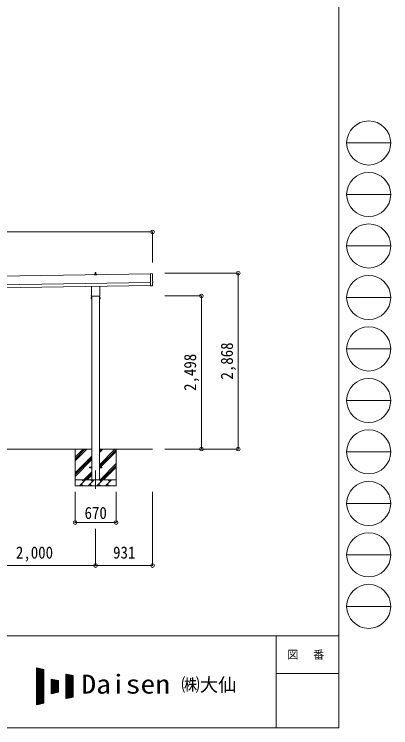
# Model space of a CAD drawing. Units: millimetres at full size, sheet at 1:60. Extents: x -16864 to 16864, y -11640 to 11640.
# Drawn here: x 10720 to 16864, y -11640 to 0 of the extents above; entities that cross this region are included whole.
import ezdxf
from ezdxf.enums import TextEntityAlignment as Align

# ---------------------------------------------------------------- set-up
doc = ezdxf.new("R2010")
doc.units = ezdxf.units.MM
doc.header["$LTSCALE"] = 60
doc.header["$PDMODE"] = 32
doc.header["$PDSIZE"] = 60
doc.linetypes.add('CHAIN1', pattern=[8, 5, -1, 1, -1])
for name, color, linetype, lineweight in [('0-1_Defpoints', 7, 'CHAIN1', 9), ('0-2_TEXT1', 4, 'Continuous', 9), ('0-3_SHAPE', 7, 'Continuous', 9), ('0-8_TABLE1', 6, 'Continuous', 9), ('F-0', 7, 'Continuous', 9)]:
    doc.layers.add(name, color=color, linetype=linetype, lineweight=lineweight)
doc.styles.add('ＭＳ ゴシック', font='')
doc.styles.get('ＭＳ ゴシック').set_extended_font_data('MS Gothic')

msp = doc.modelspace()

# ---------------------------------------------------------------- linework, layer by layer
at = {"layer": '0-1_Defpoints'}
msp.add_line((12047.05, -7443.97), (12047.05, -7792.97), dxfattribs=at)
at = {"layer": '0-2_TEXT1'}
for p, q in [((12942.74, -4236.92), (6732.12, -4325.64)), ((12029.11, -4252.36), (12029.11, -4244.65)), ((12065.61, -4252.36), (12029.11, -4252.36)), ((12029.49, -4243.86), (12065.23, -4243.86)), ((12029.88, -4243.67), (12036.6, -4242.04)), ((12036.98, -4241.86), (12057.74, -4241.86)), ((12037.36, -4241.07), (12037.36, -4236.86)), ((12038.36, -4236.86), (12056.36, -4236.86)), ((12041.36, -4236.86), (12042.09, -4213.34)), ((12043.09, -4212.36), (12051.64, -4212.36)), ((12052.64, -4213.34), (12053.36, -4236.86)), ((12057.36, -4241.07), (12057.36, -4236.86)), ((12064.85, -4243.67), (12058.13, -4242.04)), ((12065.61, -4252.36), (12065.61, -4244.65)), ((12942.67, -4231.83), (12945.51, -4430.67)), ((12974.34, -4233.03), (12942.67, -4231.83)), ((6734.12, -4465.62), (12944.74, -4376.9)), ((6734.83, -4515.62), (12945.45, -4426.9)), ((11978.75, -4586.35), (11978.75, -4440.71)), ((12115.35, -4438.75), (12115.35, -4586.35)), ((12963.72, -4429.5), (12945.51, -4430.67)), ((12964.39, -4430.12), (12963.72, -4429.5)), ((12965.14, -4430.38), (12972.05, -4429.92)), ((11973.05, -4624.62), (11973.81, -4623.3)), ((11973.05, -4624.62), (11973.05, -4641.62)), ((11973.05, -4641.62), (11973.81, -4642.93)), ((11980.05, -4628.21), (11973.81, -4628.21)), ((11980.05, -4638.03), (11973.81, -4638.03)), ((11980.05, -4642.93), (11973.81, -4642.93)), ((11977.05, -4595.12), (11977.05, -4589.62)), ((12114.99, -4598.62), (11979.12, -4598.62)), ((11982.55, -4642.32), (11980.05, -4642.32)), ((11984.55, -4598.62), (11984.55, -7593.97)), ((12109.55, -7593.97), (12109.55, -4598.62)), ((12111.55, -4642.32), (12114.05, -4642.32)), ((12114.05, -4628.21), (12120.3, -4628.21)), ((12114.05, -4638.03), (12120.3, -4638.03)), ((12114.05, -4642.93), (12120.3, -4642.93)), ((12117.05, -4589.62), (12117.05, -4595.12)), ((12121.05, -4624.62), (12120.3, -4623.3)), ((12121.05, -4641.62), (12120.3, -4642.93)), ((12121.05, -4624.62), (12121.05, -4641.62)), ((11947.05, -7389.47), (11984.55, -7389.47)), ((11947.05, -7398.47), (11947.05, -7389.47)), ((11947.05, -7389.47), (11984.55, -7389.47)), ((11947.05, -7398.47), (11947.05, -7389.47)), ((11947.05, -7398.47), (11984.55, -7398.47)), ((11947.05, -7398.47), (11984.55, -7398.47)), ((12109.55, -7389.47), (12147.05, -7389.47)), ((12109.55, -7389.47), (12147.05, -7389.47)), ((12109.55, -7398.47), (12147.05, -7398.47)), ((12109.55, -7398.47), (12147.05, -7398.47)), ((12147.05, -7398.47), (12147.05, -7389.47)), ((12147.05, -7398.47), (12147.05, -7389.47))]:
    msp.add_line(p, q, dxfattribs=at)
for points in [[(12974.85, -4426.89), (12974.17, -4379.87), (12974.78, -4379.86)], [(11980.05, -4642.93), (11980.05, -4623.3), (11973.81, -4623.3)], [(11980.05, -4642.32), (11980.05, -4623.92), (11982.55, -4623.92)], [(12114.05, -4642.32), (12114.05, -4623.92), (12111.55, -4623.92)], [(12114.05, -4642.93), (12114.05, -4623.3), (12120.3, -4623.3)]]:
    msp.add_lwpolyline(points, dxfattribs=at)
for points in [[(11982.55, -4643.62), (11982.55, -4622.62), (11984.55, -4622.62), (11984.55, -4643.62)], [(12111.55, -4643.62), (12111.55, -4622.62), (12109.55, -4622.62), (12109.55, -4643.62)]]:
    msp.add_lwpolyline(points, close=True, dxfattribs=at)
for centre, radius, start, end in [((12030.11, -4244.65), 1, 103.62699, 180), ((12036.36, -4241.07), 1, 283.62699, 0), ((12041.45, -4237.49), 4.13, 90, 171.17633), ((12038.36, -4237.86), 1, 90, 180), ((12043.09, -4213.36), 1, 90, 178.60509), ((12050.7, -4236.86), 4.83, 133.60282, 180), ((12044.03, -4236.86), 4.83, 0, 46.39718), ((12051.64, -4213.36), 1, 1.39491, 90), ((12053.28, -4237.49), 4.13, 8.82367, 90), ((12056.36, -4237.86), 1, 0, 90), ((12058.36, -4241.07), 1, 180, 256.37301), ((12064.61, -4244.65), 1, 0, 76.37301), ((12965.07, -4429.39), 1, 227.3164, 273.81435), ((11977.4, -4625.76), 4.34, 145.61575, 214.38425), ((11989.3, -4633.12), 16.24, 162.41205, 197.58795), ((11977.4, -4640.48), 4.34, 145.61575, 214.38425), ((11981.05, -4589.62), 4, 125.09963, 180), ((11981.05, -4595.12), 4, 180, 194.47751), ((11981.05, -4595.12), 4, 194.47751, 241.04498), ((12113.05, -4595.12), 4, 298.95502, 345.52249), ((12113.05, -4589.62), 4, 0, 54.90037), ((12113.05, -4595.12), 4, 345.52249, 0), ((12104.81, -4633.12), 16.24, 342.41205, 17.58795), ((12116.71, -4625.76), 4.34, 325.61575, 34.38425), ((12116.71, -4640.48), 4.34, 325.61575, 34.38425)]:
    msp.add_arc(centre, radius, start, end, dxfattribs=at)
for centre, major_axis, ratio, start_param, end_param in [((12974.14, -4236.02), (3, -0.04), 0.99863, 6.26838895, 7.80162176), ((17740.52, -4238.37), (-4762.89, -68.04), 0.99863, 6.26840604, 6.29770427), ((12974.71, -4375.46), (4.41, -0.06), 0.99863, 4.71238898, 6.29767781), ((12971.84, -4426.93), (2.21, -2.04), 0.9974, 5.52523108, 7.04113953)]:
    msp.add_ellipse(centre, major_axis=major_axis, ratio=ratio, start_param=start_param, end_param=end_param, dxfattribs=at)
at = {"layer": '0-3_SHAPE'}
for p, q in [((11984.55, -7093.97), (10109.55, -7093.97)), ((11712.05, -7093.97), (11712.05, -7693.97)), ((11712.05, -7227.46), (11845.54, -7093.97)), ((11712.05, -7255.74), (11873.82, -7093.97)), ((11712.05, -7284.03), (11902.11, -7093.97)), ((12975.05, -7093.97), (12109.55, -7093.97)), ((12109.55, -7122.8), (12138.38, -7093.97)), ((12109.55, -7151.08), (12166.66, -7093.97)), ((12109.55, -7349.07), (12362.05, -7096.57)), ((12382.05, -7093.97), (12382.05, -7693.97)), ((11712.05, -7482.02), (11984.55, -7209.52)), ((12109.55, -7377.36), (12382.05, -7104.86)), ((12109.55, -7405.64), (12382.05, -7133.14)), ((11712.05, -7510.3), (11984.55, -7237.8)), ((11712.05, -7538.58), (11984.55, -7266.08)), ((12119.21, -7593.97), (12382.05, -7331.13)), ((12147.5, -7593.97), (12382.05, -7359.42)), ((12175.78, -7593.97), (12382.05, -7387.7)), ((11854.65, -7593.97), (11984.55, -7464.07)), ((11882.94, -7593.97), (11984.55, -7492.36)), ((11911.22, -7593.97), (11984.55, -7520.64)), ((11712.05, -7593.97), (12382.05, -7593.97)), ((11784.92, -7693.97), (11884.92, -7593.97)), ((11813.48, -7665.42), (11842.03, -7693.97)), ((11856.37, -7622.53), (11827.82, -7593.97)), ((11926.34, -7693.97), (12026.34, -7593.97)), ((11954.9, -7665.42), (11983.45, -7693.97)), ((11997.79, -7622.53), (11969.24, -7593.97)), ((12067.77, -7693.97), (12167.77, -7593.97)), ((12096.32, -7665.42), (12124.87, -7693.97)), ((12139.21, -7622.53), (12110.66, -7593.97)), ((12209.19, -7693.97), (12309.19, -7593.97)), ((12237.74, -7665.42), (12266.29, -7693.97)), ((12280.63, -7622.53), (12252.08, -7593.97)), ((12382.05, -7693.97), (11712.05, -7693.97))]:
    msp.add_line(p, q, dxfattribs=at)
at = {"layer": '0-8_TABLE1'}
for p, q in [((12978.05, -3551.34), (1119.05, -3551.34)), ((12978.05, -3551.34), (12978.05, -4051.34)), ((14375.05, -4225.87), (13175.05, -4225.87)), ((14375.05, -7093.97), (14375.05, -4225.87)), ((13775.05, -4596.12), (13175.05, -4596.12)), ((13775.05, -4596.12), (13775.05, -7093.97)), ((14375.05, -7093.97), (13175.05, -7093.97)), ((11712.05, -8292.97), (11712.05, -7792.97)), ((12382.05, -8292.97), (12382.05, -7792.97)), ((12978.05, -8994.97), (12978.05, -7792.97)), ((11712.05, -8292.97), (12382.05, -8292.97)), ((12047.05, -8994.97), (12047.05, -8394.97)), ((12047.05, -8994.97), (10047.05, -8994.97)), ((12978.05, -8994.97), (12047.05, -8994.97))]:
    msp.add_line(p, q, dxfattribs=at)
for p in [(12978.05, -3551.34), (14375.05, -4225.87), (13775.05, -4596.12), (13775.05, -7093.97), (14375.05, -7093.97), (11712.05, -8292.97), (12382.05, -8292.97), (12047.05, -8994.97), (12978.05, -8994.97)]:
    msp.add_point(p, dxfattribs=at)
at = {"layer": 'F-0', "color": 5, "lineweight": 5}
for p, q in [((16015.88, 11640), (16015.88, -11640)), ((-16864.12, -10140), (16015.88, -10140)), ((14995.88, -10140), (14995.88, -11640)), ((14995.88, -10755), (16015.88, -10755)), ((-16864.12, -11640), (16015.88, -11640))]:
    msp.add_line(p, q, dxfattribs=at)
at = {"layer": 'F-0', "color": 4}
for p, q in [((16144.11, -2100), (16864.12, -2100)), ((16144.11, -2940), (16864.12, -2940)), ((16144.11, -3780), (16864.12, -3780)), ((16144.11, -4620), (16864.12, -4620)), ((16144.11, -5460), (16864.12, -5460)), ((16144.11, -6300), (16864.12, -6300)), ((16144.11, -7140), (16864.12, -7140)), ((16144.11, -7980), (16864.12, -7980)), ((16144.11, -8820), (16864.12, -8820)), ((16144.11, -9660), (16864.12, -9660))]:
    msp.add_line(p, q, dxfattribs=at)
at = {"layer": 'F-0'}
for p, q in [((11082.29, -10665.2), (11202.29, -10690.2)), ((11082.29, -10665.2), (11082.29, -11265.2)), ((11082.29, -10670.85), (11109.39, -10670.85)), ((11082.29, -10676.85), (11138.19, -10676.85)), ((11082.29, -10682.85), (11166.99, -10682.85)), ((11082.29, -10688.85), (11195.79, -10688.85)), ((11082.29, -10694.85), (11202.29, -10694.85)), ((11082.29, -10700.85), (11202.29, -10700.85)), ((11082.29, -10706.85), (11202.29, -10706.85)), ((11085.85, -11264.46), (11085.85, -10665.94)), ((11091.85, -11263.21), (11091.85, -10667.19)), ((11097.85, -11261.96), (11097.85, -10668.44)), ((11103.85, -11260.71), (11103.85, -10669.69)), ((11109.85, -11259.46), (11109.85, -10670.94)), ((11115.85, -11258.21), (11115.85, -10672.19)), ((11121.85, -11256.96), (11121.85, -10673.44)), ((11127.85, -11255.71), (11127.85, -10674.69)), ((11133.85, -11254.46), (11133.85, -10675.94)), ((11139.85, -11253.21), (11139.85, -10677.19)), ((11145.85, -11251.96), (11145.85, -10678.44)), ((11151.85, -11250.71), (11151.85, -10679.69)), ((11157.85, -11249.46), (11157.85, -10680.94)), ((11163.85, -11248.21), (11163.85, -10682.19)), ((11169.85, -11246.96), (11169.85, -10683.44)), ((11175.85, -11245.71), (11175.85, -10684.69)), ((11181.85, -11244.46), (11181.85, -10685.94)), ((11187.85, -11243.21), (11187.85, -10687.19)), ((11193.85, -11241.96), (11193.85, -10688.44)), ((11199.85, -11240.71), (11199.85, -10689.69)), ((11202.29, -10690.2), (11202.29, -11240.2)), ((11082.29, -10712.85), (11202.29, -10712.85)), ((11082.29, -10718.85), (11202.29, -10718.85)), ((11082.29, -10724.85), (11202.29, -10724.85)), ((11082.29, -10730.85), (11202.29, -10730.85)), ((11082.29, -10736.85), (11202.29, -10736.85)), ((11082.29, -10742.85), (11202.29, -10742.85)), ((11082.29, -10748.85), (11202.29, -10748.85)), ((11082.29, -10754.85), (11202.29, -10754.85)), ((11082.29, -10760.85), (11202.29, -10760.85)), ((11082.29, -10766.85), (11202.29, -10766.85)), ((11082.29, -10772.85), (11202.29, -10772.85)), ((11082.29, -10778.85), (11202.29, -10778.85)), ((11082.29, -10784.85), (11202.29, -10784.85)), ((11082.29, -10790.85), (11202.29, -10790.85)), ((11082.29, -10796.85), (11202.29, -10796.85)), ((11082.29, -10802.85), (11202.29, -10802.85)), ((11082.29, -10808.85), (11202.29, -10808.85)), ((11082.29, -10814.85), (11202.29, -10814.85)), ((11082.29, -10820.85), (11202.29, -10820.85)), ((11562.29, -10765.2), (11682.29, -10790.2)), ((11562.29, -10765.2), (11562.29, -11165.2)), ((11562.29, -10766.85), (11570.19, -10766.85)), ((11562.29, -10772.85), (11598.99, -10772.85)), ((11562.29, -10778.85), (11627.79, -10778.85)), ((11562.29, -10784.85), (11656.59, -10784.85)), ((11562.29, -10790.85), (11682.29, -10790.85)), ((11562.29, -10796.85), (11682.29, -10796.85)), ((11562.29, -10802.85), (11682.29, -10802.85)), ((11562.29, -10808.85), (11682.29, -10808.85)), ((11562.29, -10814.85), (11682.29, -10814.85)), ((11562.29, -10820.85), (11682.29, -10820.85)), ((11565.85, -11164.46), (11565.85, -10765.94)), ((11571.85, -11163.21), (11571.85, -10767.19)), ((11577.85, -11161.96), (11577.85, -10768.44)), ((11583.85, -11160.71), (11583.85, -10769.69)), ((11589.85, -11159.46), (11589.85, -10770.94)), ((11595.85, -11158.21), (11595.85, -10772.19)), ((11601.85, -11156.96), (11601.85, -10773.44)), ((11607.85, -11155.71), (11607.85, -10774.69)), ((11613.85, -11154.46), (11613.85, -10775.94)), ((11619.85, -11153.21), (11619.85, -10777.19)), ((11625.85, -11151.96), (11625.85, -10778.44)), ((11631.85, -11150.71), (11631.85, -10779.69)), ((11637.85, -11149.46), (11637.85, -10780.94)), ((11643.85, -11148.21), (11643.85, -10782.19)), ((11649.85, -11146.96), (11649.85, -10783.44)), ((11655.85, -11145.71), (11655.85, -10784.69)), ((11661.85, -11144.46), (11661.85, -10785.94)), ((11667.85, -11143.21), (11667.85, -10787.19)), ((11673.85, -11141.96), (11673.85, -10788.44)), ((11679.85, -11140.71), (11679.85, -10789.69)), ((11682.29, -10790.2), (11682.29, -11140.2)), ((11082.29, -10826.85), (11202.29, -10826.85)), ((11082.29, -10832.85), (11202.29, -10832.85)), ((11082.29, -10838.85), (11202.29, -10838.85)), ((11082.29, -10844.85), (11202.29, -10844.85)), ((11082.29, -10850.85), (11202.29, -10850.85)), ((11082.29, -10856.85), (11202.29, -10856.85)), ((11082.29, -10862.85), (11202.29, -10862.85)), ((11082.29, -10868.85), (11202.29, -10868.85)), ((11082.29, -10874.85), (11202.29, -10874.85)), ((11082.29, -10880.85), (11202.29, -10880.85)), ((11082.29, -10886.85), (11202.29, -10886.85)), ((11082.29, -10892.85), (11202.29, -10892.85)), ((11082.29, -10898.85), (11202.29, -10898.85)), ((11082.29, -10904.85), (11202.29, -10904.85)), ((11082.29, -10910.85), (11202.29, -10910.85)), ((11082.29, -10916.85), (11202.29, -10916.85)), ((11082.29, -10922.85), (11202.29, -10922.85)), ((11082.29, -10928.85), (11202.29, -10928.85)), ((11082.29, -10934.85), (11202.29, -10934.85)), ((11082.29, -10940.85), (11202.29, -10940.85)), ((11322.29, -10845.2), (11442.29, -10870.2)), ((11322.29, -10845.2), (11322.29, -11085.2)), ((11322.29, -10850.85), (11349.39, -10850.85)), ((11322.29, -10856.85), (11378.19, -10856.85)), ((11322.29, -10862.85), (11406.99, -10862.85)), ((11322.29, -10868.85), (11435.79, -10868.85)), ((11322.29, -10874.85), (11442.29, -10874.85)), ((11322.29, -10880.85), (11442.29, -10880.85)), ((11322.29, -10886.85), (11442.29, -10886.85)), ((11322.29, -10892.85), (11442.29, -10892.85)), ((11322.29, -10898.85), (11442.29, -10898.85)), ((11322.29, -10904.85), (11442.29, -10904.85)), ((11322.29, -10910.85), (11442.29, -10910.85)), ((11322.29, -10916.85), (11442.29, -10916.85)), ((11322.29, -10922.85), (11442.29, -10922.85)), ((11322.29, -10928.85), (11442.29, -10928.85)), ((11322.29, -10934.85), (11442.29, -10934.85)), ((11322.29, -10940.85), (11442.29, -10940.85)), ((11325.85, -11084.46), (11325.85, -10845.94)), ((11331.85, -11083.21), (11331.85, -10847.19)), ((11337.85, -11081.96), (11337.85, -10848.44)), ((11343.85, -11080.71), (11343.85, -10849.69)), ((11349.85, -11079.46), (11349.85, -10850.94)), ((11355.85, -11078.21), (11355.85, -10852.19)), ((11361.85, -11076.96), (11361.85, -10853.44)), ((11367.85, -11075.71), (11367.85, -10854.69)), ((11373.85, -11074.46), (11373.85, -10855.94)), ((11379.85, -11073.21), (11379.85, -10857.19)), ((11385.85, -11071.96), (11385.85, -10858.44)), ((11391.85, -11070.71), (11391.85, -10859.69)), ((11397.85, -11069.46), (11397.85, -10860.94)), ((11403.85, -11068.21), (11403.85, -10862.19)), ((11409.85, -11066.96), (11409.85, -10863.44)), ((11415.85, -11065.71), (11415.85, -10864.69)), ((11421.85, -11064.46), (11421.85, -10865.94)), ((11427.85, -11063.21), (11427.85, -10867.19)), ((11433.85, -11061.96), (11433.85, -10868.44)), ((11439.85, -11060.71), (11439.85, -10869.69)), ((11442.29, -10870.2), (11442.29, -11060.2)), ((11562.29, -10826.85), (11682.29, -10826.85)), ((11562.29, -10832.85), (11682.29, -10832.85)), ((11562.29, -10838.85), (11682.29, -10838.85)), ((11562.29, -10844.85), (11682.29, -10844.85)), ((11562.29, -10850.85), (11682.29, -10850.85)), ((11562.29, -10856.85), (11682.29, -10856.85)), ((11562.29, -10862.85), (11682.29, -10862.85)), ((11562.29, -10868.85), (11682.29, -10868.85)), ((11562.29, -10874.85), (11682.29, -10874.85)), ((11562.29, -10880.85), (11682.29, -10880.85)), ((11562.29, -10886.85), (11682.29, -10886.85)), ((11562.29, -10892.85), (11682.29, -10892.85)), ((11562.29, -10898.85), (11682.29, -10898.85)), ((11562.29, -10904.85), (11682.29, -10904.85)), ((11562.29, -10910.85), (11682.29, -10910.85)), ((11562.29, -10916.85), (11682.29, -10916.85)), ((11562.29, -10922.85), (11682.29, -10922.85)), ((11562.29, -10928.85), (11682.29, -10928.85)), ((11562.29, -10934.85), (11682.29, -10934.85)), ((11562.29, -10940.85), (11682.29, -10940.85)), ((11082.29, -10946.85), (11202.29, -10946.85)), ((11082.29, -10952.85), (11202.29, -10952.85)), ((11082.29, -10958.85), (11202.29, -10958.85)), ((11082.29, -10964.85), (11202.29, -10964.85)), ((11082.29, -10970.85), (11202.29, -10970.85)), ((11082.29, -10976.85), (11202.29, -10976.85)), ((11082.29, -10982.85), (11202.29, -10982.85)), ((11082.29, -10988.85), (11202.29, -10988.85)), ((11082.29, -10994.85), (11202.29, -10994.85)), ((11082.29, -11000.85), (11202.29, -11000.85)), ((11082.29, -11006.85), (11202.29, -11006.85)), ((11082.29, -11012.85), (11202.29, -11012.85)), ((11082.29, -11018.85), (11202.29, -11018.85)), ((11082.29, -11024.85), (11202.29, -11024.85)), ((11082.29, -11030.85), (11202.29, -11030.85)), ((11082.29, -11036.85), (11202.29, -11036.85)), ((11082.29, -11042.85), (11202.29, -11042.85)), ((11082.29, -11048.85), (11202.29, -11048.85)), ((11082.29, -11054.85), (11202.29, -11054.85)), ((11322.29, -10946.85), (11442.29, -10946.85)), ((11322.29, -10952.85), (11442.29, -10952.85)), ((11322.29, -10958.85), (11442.29, -10958.85)), ((11322.29, -10964.85), (11442.29, -10964.85)), ((11322.29, -10970.85), (11442.29, -10970.85)), ((11322.29, -10976.85), (11442.29, -10976.85)), ((11322.29, -10982.85), (11442.29, -10982.85)), ((11322.29, -10988.85), (11442.29, -10988.85)), ((11322.29, -10994.85), (11442.29, -10994.85)), ((11322.29, -11000.85), (11442.29, -11000.85)), ((11322.29, -11006.85), (11442.29, -11006.85)), ((11322.29, -11012.85), (11442.29, -11012.85)), ((11322.29, -11018.85), (11442.29, -11018.85)), ((11322.29, -11024.85), (11442.29, -11024.85)), ((11322.29, -11030.85), (11442.29, -11030.85)), ((11322.29, -11036.85), (11442.29, -11036.85)), ((11322.29, -11042.85), (11442.29, -11042.85)), ((11322.29, -11048.85), (11442.29, -11048.85)), ((11322.29, -11054.85), (11442.29, -11054.85)), ((11562.29, -10946.85), (11682.29, -10946.85)), ((11562.29, -10952.85), (11682.29, -10952.85)), ((11562.29, -10958.85), (11682.29, -10958.85)), ((11562.29, -10964.85), (11682.29, -10964.85)), ((11562.29, -10970.85), (11682.29, -10970.85)), ((11562.29, -10976.85), (11682.29, -10976.85)), ((11562.29, -10982.85), (11682.29, -10982.85)), ((11562.29, -10988.85), (11682.29, -10988.85)), ((11562.29, -10994.85), (11682.29, -10994.85)), ((11562.29, -11000.85), (11682.29, -11000.85)), ((11562.29, -11006.85), (11682.29, -11006.85)), ((11562.29, -11012.85), (11682.29, -11012.85)), ((11562.29, -11018.85), (11682.29, -11018.85)), ((11562.29, -11024.85), (11682.29, -11024.85)), ((11562.29, -11030.85), (11682.29, -11030.85)), ((11562.29, -11036.85), (11682.29, -11036.85)), ((11562.29, -11042.85), (11682.29, -11042.85)), ((11562.29, -11048.85), (11682.29, -11048.85)), ((11562.29, -11054.85), (11682.29, -11054.85)), ((11082.29, -11060.85), (11202.29, -11060.85)), ((11082.29, -11066.85), (11202.29, -11066.85)), ((11082.29, -11072.85), (11202.29, -11072.85)), ((11082.29, -11078.85), (11202.29, -11078.85)), ((11082.29, -11084.85), (11202.29, -11084.85)), ((11082.29, -11090.85), (11202.29, -11090.85)), ((11082.29, -11096.85), (11202.29, -11096.85)), ((11082.29, -11102.85), (11202.29, -11102.85)), ((11082.29, -11108.85), (11202.29, -11108.85)), ((11082.29, -11114.85), (11202.29, -11114.85)), ((11082.29, -11120.85), (11202.29, -11120.85)), ((11082.29, -11126.85), (11202.29, -11126.85)), ((11082.29, -11132.85), (11202.29, -11132.85)), ((11082.29, -11138.85), (11202.29, -11138.85)), ((11082.29, -11144.85), (11202.29, -11144.85)), ((11082.29, -11150.85), (11202.29, -11150.85)), ((11082.29, -11156.85), (11202.29, -11156.85)), ((11082.29, -11162.85), (11202.29, -11162.85)), ((11082.29, -11168.85), (11202.29, -11168.85)), ((11322.29, -11085.2), (11442.29, -11060.2)), ((11322.29, -11060.85), (11439.19, -11060.85)), ((11322.29, -11066.85), (11410.39, -11066.85)), ((11322.29, -11072.85), (11381.59, -11072.85)), ((11322.29, -11078.85), (11352.79, -11078.85)), ((11322.29, -11084.85), (11323.99, -11084.85)), ((11562.29, -11060.85), (11682.29, -11060.85)), ((11562.29, -11066.85), (11682.29, -11066.85)), ((11562.29, -11072.85), (11682.29, -11072.85)), ((11562.29, -11078.85), (11682.29, -11078.85)), ((11562.29, -11084.85), (11682.29, -11084.85)), ((11562.29, -11090.85), (11682.29, -11090.85)), ((11562.29, -11096.85), (11682.29, -11096.85)), ((11562.29, -11102.85), (11682.29, -11102.85)), ((11562.29, -11108.85), (11682.29, -11108.85)), ((11562.29, -11114.85), (11682.29, -11114.85)), ((11562.29, -11120.85), (11682.29, -11120.85)), ((11562.29, -11126.85), (11682.29, -11126.85)), ((11562.29, -11132.85), (11682.29, -11132.85)), ((11562.29, -11138.85), (11682.29, -11138.85)), ((11682.29, -11140.2), (11562.29, -11165.2)), ((11562.29, -11144.85), (11659.99, -11144.85)), ((11562.29, -11150.85), (11631.19, -11150.85)), ((11562.29, -11156.85), (11602.39, -11156.85)), ((11562.29, -11162.85), (11573.59, -11162.85)), ((11082.29, -11174.85), (11202.29, -11174.85)), ((11082.29, -11180.85), (11202.29, -11180.85)), ((11082.29, -11186.85), (11202.29, -11186.85)), ((11082.29, -11192.85), (11202.29, -11192.85)), ((11082.29, -11198.85), (11202.29, -11198.85)), ((11082.29, -11204.85), (11202.29, -11204.85)), ((11082.29, -11210.85), (11202.29, -11210.85)), ((11082.29, -11216.85), (11202.29, -11216.85)), ((11082.29, -11222.85), (11202.29, -11222.85)), ((11082.29, -11228.85), (11202.29, -11228.85)), ((11082.29, -11234.85), (11202.29, -11234.85)), ((11202.29, -11240.2), (11082.29, -11265.2)), ((11082.29, -11240.85), (11199.19, -11240.85)), ((11082.29, -11246.85), (11170.39, -11246.85)), ((11082.29, -11252.85), (11141.59, -11252.85)), ((11082.29, -11258.85), (11112.79, -11258.85)), ((11082.29, -11264.85), (11083.99, -11264.85))]:
    msp.add_line(p, q, dxfattribs=at)
at = {"layer": 'F-0', "color": 4}
for centre in [(16504.11, -2100), (16504.11, -2940), (16504.11, -3780), (16504.11, -4620), (16504.11, -5460), (16504.11, -6300), (16504.11, -7140), (16504.11, -7980), (16504.11, -8820), (16504.11, -9660)]:
    msp.add_circle(centre, 360, dxfattribs=at)

# ---------------------------------------------------------------- texts
at = {"layer": '0-8_TABLE1', "color": 7, "style": 'ＭＳ ゴシック', "width": 0.9}
for s, p in [('2,868', (14347.55, -5959.92)), ('2,498', (13747.55, -6145.05))]:
    msp.add_text(s, height=197.9, rotation=90, dxfattribs=at).set_placement(p, align=Align.BOTTOM_LEFT)
for s, p in [('670', (11867.05, -8292.97)), ('2,000', (10747.05, -8939.97)), ('931', (12332.55, -8939.97))]:
    msp.add_text(s, height=197.9, dxfattribs=at).set_placement(p, align=Align.BOTTOM_LEFT)
at = {"layer": 'F-0', "style": 'ＭＳ ゴシック', "width": 1.15}
msp.add_text('Daisen', height=307.9, dxfattribs=at).set_placement((11816.02, -11175.2), align=Align.BOTTOM_LEFT)
at = {"layer": 'F-0', "style": 'ＭＳ ゴシック'}
msp.add_text('㈱大仙\u3000', height=219.9, dxfattribs=at).set_placement((13446.81, -11115.2), align=Align.BOTTOM_LEFT)
at = {"layer": 'F-0', "insert": (15175.88, -10530), "char_height": 132, "attachment_point": 7, "style": 'ＭＳ ゴシック'}
msp.add_mtext('\\T1.17;図\u3000番', dxfattribs=at)

doc.saveas('drawing.dxf')
